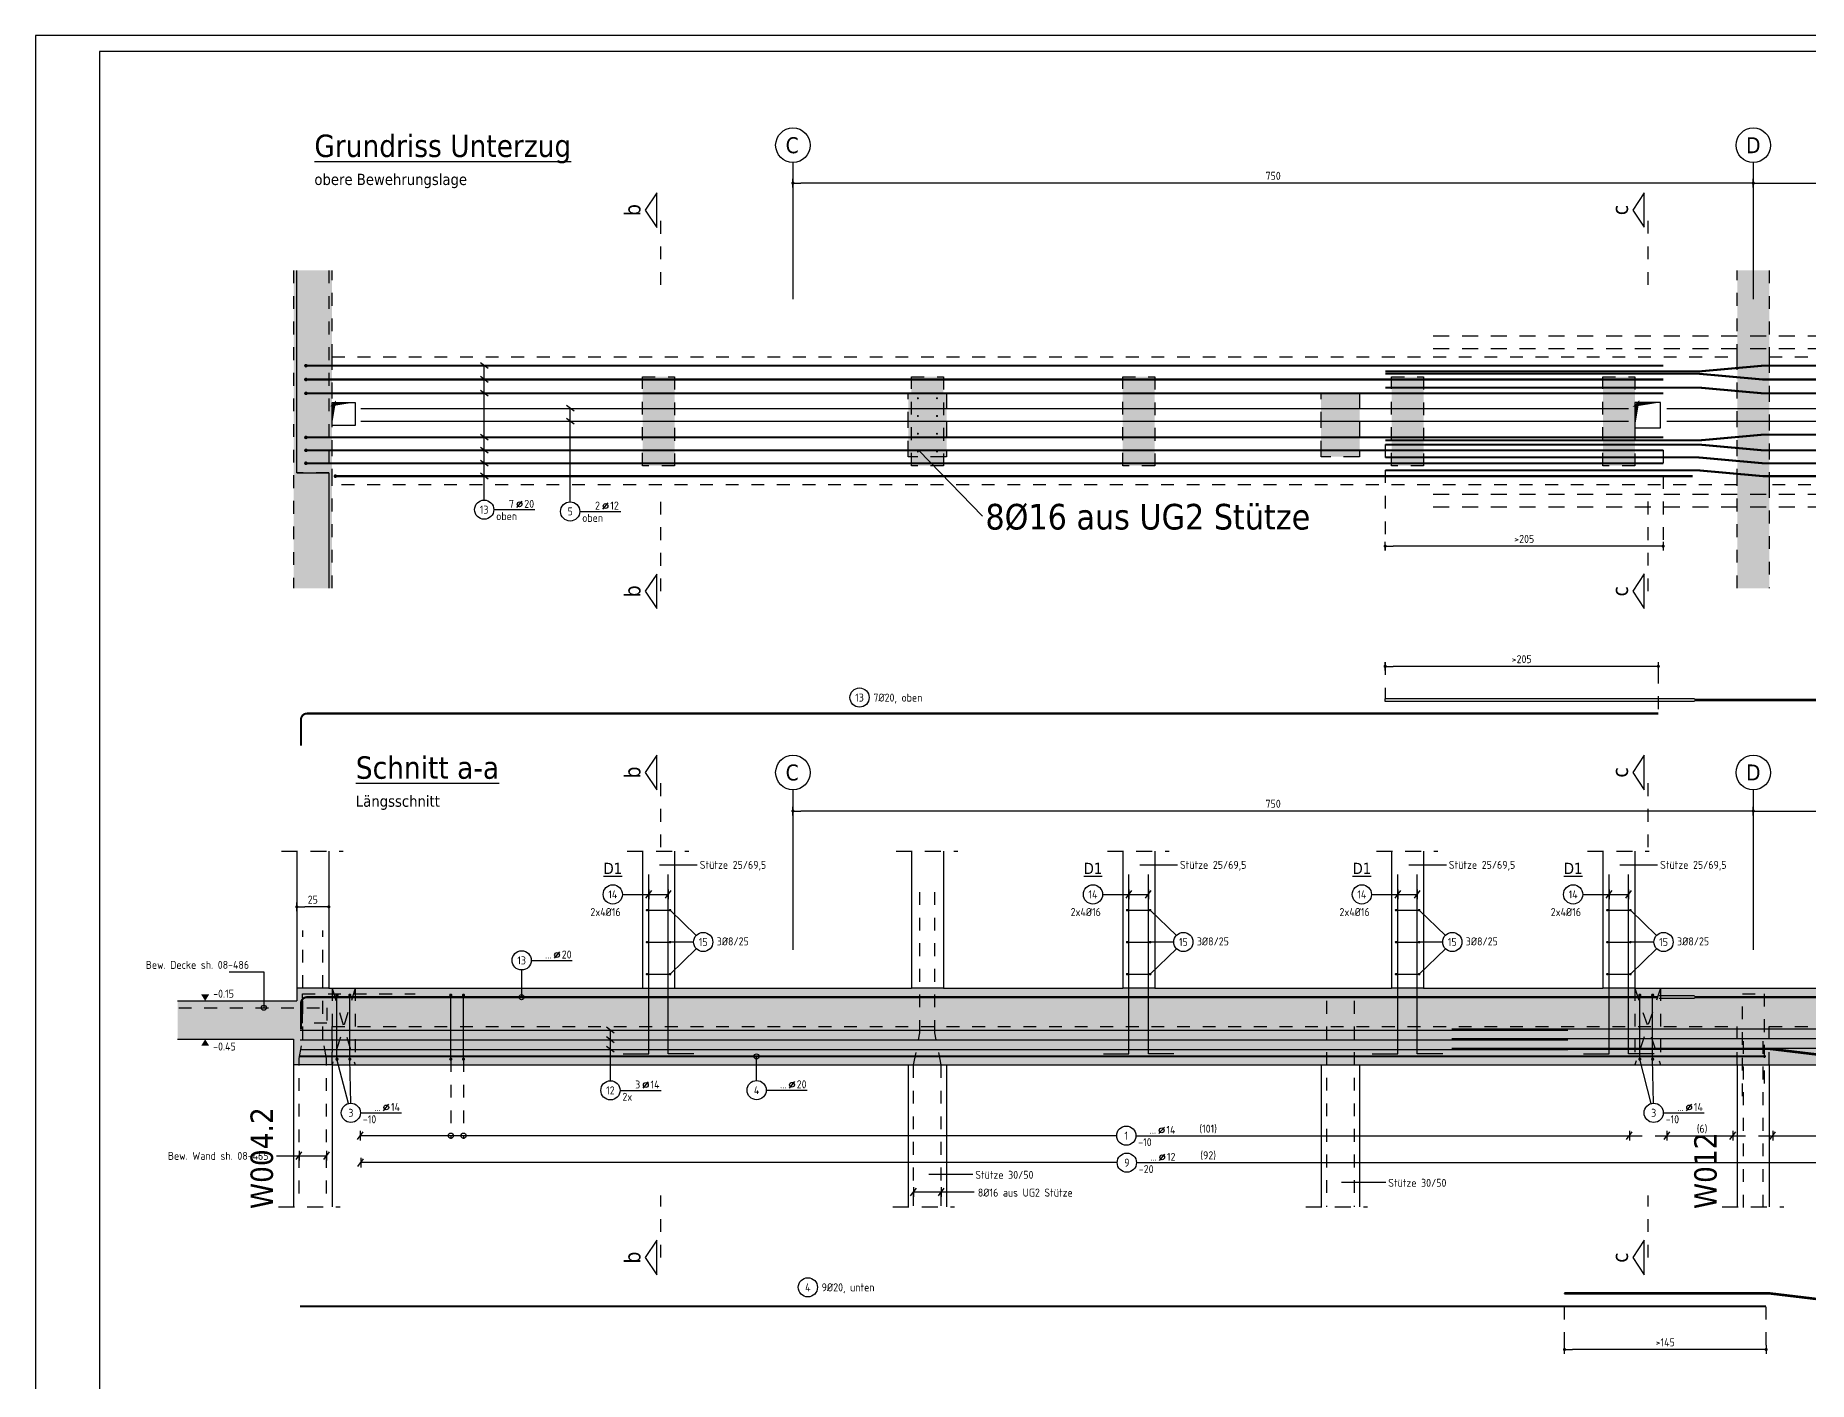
# Model space of a CAD drawing. Extents: x -8.7 to 34.4, y 0 to 21.
# Drawn here: x -8.7 to 5.15, y 10.51 to 21.02 of the extents above; entities that cross this region are included whole.
import ezdxf
from ezdxf.enums import TextEntityAlignment as Align

# ---------------------------------------------------------------- set-up
doc = ezdxf.new("R2010")
doc.units = 0
doc.header["$LTSCALE"] = 0.25
for name, pattern in [('AUSGEZOGEN', [1000.01, 1000, 0.01]), ('DASHED', [0.75, 0.5, -0.25]), ('DOT', [0.175, 0.05, -0.125]), ('HIDDEN', [0.375, 0.25, -0.125]), ('HIDDEN2', [0.187, 0.125, -0.062]), ('HIDDEN4', [0.12, 0.02, -0.1]), ('PUNKT', [0.175, 0.05, -0.125]), ('STRICHLINIE', [0.75, 0.5, -0.25]), ('STRICHPUNKT2', [0.55, 0.25, -0.125, 0.05, -0.125]), ('VERDECKT', [0.375, 0.25, -0.125])]:
    doc.linetypes.add(name, pattern=pattern)
for name, color, linetype in [('ACHSEN', 7, 'Continuous'), ('AFU', 7, 'Continuous'), ('BETON', 7, 'Continuous'), ('DRUEBER', 7, 'Continuous'), ('grau_hell', 7, 'Continuous'), ('grau_mittel', 7, 'Continuous'), ('HILFE', 7, 'Continuous'), ('koten', 7, 'Continuous'), ('MASSE', 7, 'Continuous'), ('RAHMEN', 7, 'Continuous'), ('RND', 7, 'Continuous'), ('RND_BILD', 7, 'Continuous'), ('SCHATTEN', 7, 'Continuous'), ('SCHNITTE', 7, 'Continuous'), ('SFP_Achsen', 7, 'Continuous'), ('TEXT', 7, 'Continuous'), ('VERDECKT', 7, 'Continuous')]:
    doc.layers.add(name, color=color, linetype=linetype)
doc.layers.add('NOPLOT', color=7, linetype='Continuous', plot=False)
doc.styles.add('helv', font='tahoma.ttf')
doc.styles.add('txt', font='isocp.shx')
doc.linetypes.add('AFU_50K', pattern='A,0.15,["/",Standard,S=0.2,R=0,X=-0.01,Y=-0.1],0.07,["/",Standard,S=0.2,R=0,X=-0.01,Y=-0.1],0.15', length=0.37)
doc.dimstyles.new('DOT_I', dxfattribs={"dimscale": 0.25, "dimtxt": 0.25, "dimasz": 0.25, "dimexe": 0.1, "dimexo": 0.3, "dimgap": 0.1, "dimtad": 1, "dimdec": 3, "dimzin": 3, "dimtxsty": 'txt', "dimblk": 'DOT', "dimblk1": 'DOT', "dimblk2": 'DOT', "dimsah": 1, "dimcen": 0.1, "dimse1": 1, "dimse2": 1, "dimazin": 0, "dimtfac": 1, "dimtdec": 4, "dimtix": 1, "dimtmove": 2, "dimatfit": 3, "dimfxl": 0, "dimtvp": 1, "dimtolj": 1, "dimtzin": 0, "dimarcsym": 0})

# ---------------------------------------------------------------- blocks, each defined once
blk = doc.blocks.new('okrd_o')
at = {"layer": 'koten', "color": 7, "linetype": 'Continuous'}
blk.add_solid([(-0.125, 0.202), (0.125, 0.202), (0, 0)], dxfattribs=at)
at = {"layer": 'koten', "style": 'txt'}
blk.add_attdef('OKRD', (0.25, 0.1), '', height=0.25, dxfattribs=at)
blk = doc.blocks.new('okrd_u')
at = {"layer": 'koten', "color": 7, "linetype": 'Continuous'}
blk.add_solid([(-0.125, -0.202), (0.125, -0.202), (0, 0)], dxfattribs=at)
at = {"layer": 'koten', "style": 'txt'}
blk.add_attdef('OKRD', (0.25, -0.35), '', height=0.25, dxfattribs=at)
blk = doc.blocks.new('DOT')
at = {"layer": 'MASSE', "color": 7, "linetype": 'Continuous'}
for p, q in [((0, 0), (-1, 0)), ((0, 0.54), (0, -0.54))]:
    blk.add_line(p, q, dxfattribs=at)
at = {"layer": 'MASSE', "color": 7, "linetype": 'Continuous', "const_width": 0.2}
blk.add_lwpolyline([(-0.1, 0, 1), (0.1, 0, 1)], format="xyb", close=True, dxfattribs=at)
blk = doc.blocks.new('*D17')
at = {"layer": 'Defpoints', "color": 0, "linetype": 'AUSGEZOGEN', "transparency": 16777216}
for p in [(-6.659, 14.22), (-6.659, 14.22), (-6.409, 14.22)]:
    blk.add_point(p, dxfattribs=at)
at = {"layer": 'MASSE', "color": 0, "linetype": 'AUSGEZOGEN', "lineweight": -2, "transparency": 16777216}
blk.add_line((-6.472, 14.22), (-6.597, 14.22), dxfattribs=at)
at = {"layer": 'MASSE', "color": 0, "linetype": 'AUSGEZOGEN', "lineweight": -2, "transparency": 16777216, "xscale": 0.0625, "yscale": 0.0625, "zscale": 0.0625, "rotation": 180}
blk.add_blockref('DOT', (-6.659, 14.22), dxfattribs=at)
at = {"layer": 'MASSE', "color": 0, "linetype": 'AUSGEZOGEN', "lineweight": -2, "transparency": 16777216, "xscale": 0.0625, "yscale": 0.0625, "zscale": 0.0625}
blk.add_blockref('DOT', (-6.409, 14.22), dxfattribs=at)
at = {"layer": 'MASSE', "color": 0, "linetype": 'AUSGEZOGEN', "transparency": 16777216, "insert": (-6.534, 14.276), "char_height": 0.0625, "attachment_point": 5, "style": 'txt'}
blk.add_mtext('\\A1;25', dxfattribs=at)
blk = doc.blocks.new('lei_gre')
at = {"layer": 'RND', "color": 7, "linetype": 'Continuous'}
for p, q in [((-0.09, -0.12), (0.09, 0.12)), ((0, 0.149), (0, -0.151))]:
    blk.add_line(p, q, dxfattribs=at)
blk = doc.blocks.new('RND_LEI')
at = {"layer": 'RND', "color": 7, "linetype": 'Continuous'}
blk.add_line((1.022, 0.066), (1.19, 0.27), dxfattribs=at)
for centre, radius in [((0, 0), 0.3), ((1.106, 0.168), 0.075)]:
    blk.add_circle(centre, radius, dxfattribs=at)
at = {"layer": 'RND', "color": 7, "linetype": 'Continuous', "style": 'txt'}
blk.add_attdef('POSL', text='', height=0.25, dxfattribs=at).set_placement((0, 0), align=Align.MIDDLE)
blk.add_attdef('ANZ', text='', height=0.25, dxfattribs=at).set_placement((0.931, 0.057), align=Align.RIGHT)
for tag, p in [('DUM', (1.253, 0.057)), ('ABSTD', (1.674, 0.057)), ('POSTXT', (0.374, -0.327))]:
    blk.add_attdef(tag, p, '', height=0.25, dxfattribs=at)
blk = doc.blocks.new('*D26')
at = {"layer": 'Defpoints', "color": 0, "linetype": 'AUSGEZOGEN', "transparency": 16777216}
for p in [(-2.784, 14.968), (-2.784, 14.968), (4.716, 14.968)]:
    blk.add_point(p, dxfattribs=at)
at = {"layer": 'MASSE', "color": 0, "linetype": 'AUSGEZOGEN', "lineweight": -2, "transparency": 16777216}
blk.add_line((4.653, 14.968), (-2.722, 14.968), dxfattribs=at)
at = {"layer": 'MASSE', "color": 0, "linetype": 'AUSGEZOGEN', "lineweight": -2, "transparency": 16777216, "xscale": 0.0625, "yscale": 0.0625, "zscale": 0.0625, "rotation": 180}
blk.add_blockref('DOT', (-2.784, 14.968), dxfattribs=at)
at = {"layer": 'MASSE', "color": 0, "linetype": 'AUSGEZOGEN', "lineweight": -2, "transparency": 16777216, "xscale": 0.0625, "yscale": 0.0625, "zscale": 0.0625}
blk.add_blockref('DOT', (4.716, 14.968), dxfattribs=at)
at = {"layer": 'MASSE', "color": 0, "linetype": 'AUSGEZOGEN', "transparency": 16777216, "insert": (0.966, 15.025), "char_height": 0.0625, "attachment_point": 5, "style": 'txt'}
blk.add_mtext('\\A1;750', dxfattribs=at)
blk = doc.blocks.new('*D27')
at = {"layer": 'Defpoints', "color": 0, "linetype": 'AUSGEZOGEN', "transparency": 16777216}
for p in [(4.716, 14.968), (12.216, 14.968), (12.216, 14.968)]:
    blk.add_point(p, dxfattribs=at)
at = {"layer": 'MASSE', "color": 0, "linetype": 'AUSGEZOGEN', "lineweight": -2, "transparency": 16777216}
blk.add_line((4.778, 14.968), (12.153, 14.968), dxfattribs=at)
at = {"layer": 'MASSE', "color": 0, "linetype": 'AUSGEZOGEN', "lineweight": -2, "transparency": 16777216, "xscale": 0.0625, "yscale": 0.0625, "zscale": 0.0625, "rotation": 180}
blk.add_blockref('DOT', (4.716, 14.968), dxfattribs=at)
at = {"layer": 'MASSE', "color": 0, "linetype": 'AUSGEZOGEN', "lineweight": -2, "transparency": 16777216, "xscale": 0.0625, "yscale": 0.0625, "zscale": 0.0625}
blk.add_blockref('DOT', (12.216, 14.968), dxfattribs=at)
at = {"layer": 'MASSE', "color": 0, "linetype": 'AUSGEZOGEN', "transparency": 16777216, "insert": (8.466, 15.025), "char_height": 0.0625, "attachment_point": 5, "style": 'txt'}
blk.add_mtext('\\A1;750', dxfattribs=at)
blk = doc.blocks.new('SCHN-1')
at = {"layer": 'SCHNITTE', "color": 5, "linetype": 'Continuous'}
blk.add_lwpolyline([(0.54, 0.125), (0, 0.485), (-0.54, 0.125)], close=True, dxfattribs=at)
at = {"layer": 'SCHNITTE', "color": 6, "linetype": 'Continuous', "style": 'helv'}
blk.add_attdef('SCHN-1', text='', height=0.5, dxfattribs=at).set_placement((0, 0.635), align=Align.CENTER)
blk = doc.blocks.new('DINA0')
at = {"layer": 'RAHMEN'}
for p, q in [((0, 84.1), (0, 0)), ((118.9, 84.1), (0, 84.1))]:
    blk.add_line(p, q, dxfattribs=at)
at = {"layer": 'RAHMEN', "color": 5}
for p, q in [((118.4, 83.6), (2, 83.6)), ((2, 83.6), (2, 0.5))]:
    blk.add_line(p, q, dxfattribs=at)
blk = doc.blocks.new('*D42')
at = {"layer": 'Defpoints', "color": 0, "linetype": 'AUSGEZOGEN', "transparency": 16777216}
for p in [(-2.784, 19.872), (-2.784, 19.872), (4.716, 19.872)]:
    blk.add_point(p, dxfattribs=at)
at = {"layer": 'MASSE', "color": 0, "linetype": 'AUSGEZOGEN', "lineweight": -2, "transparency": 16777216}
blk.add_line((4.653, 19.872), (-2.722, 19.872), dxfattribs=at)
at = {"layer": 'MASSE', "color": 0, "linetype": 'AUSGEZOGEN', "lineweight": -2, "transparency": 16777216, "xscale": 0.0625, "yscale": 0.0625, "zscale": 0.0625, "rotation": 180}
blk.add_blockref('DOT', (-2.784, 19.872), dxfattribs=at)
at = {"layer": 'MASSE', "color": 0, "linetype": 'AUSGEZOGEN', "lineweight": -2, "transparency": 16777216, "xscale": 0.0625, "yscale": 0.0625, "zscale": 0.0625}
blk.add_blockref('DOT', (4.716, 19.872), dxfattribs=at)
at = {"layer": 'MASSE', "color": 0, "linetype": 'AUSGEZOGEN', "transparency": 16777216, "insert": (0.966, 19.929), "char_height": 0.0625, "attachment_point": 5, "style": 'txt'}
blk.add_mtext('\\A1;750', dxfattribs=at)
blk = doc.blocks.new('*D43')
at = {"layer": 'Defpoints', "color": 0, "linetype": 'AUSGEZOGEN', "transparency": 16777216}
for p in [(4.716, 19.872), (12.216, 19.872), (12.216, 19.872)]:
    blk.add_point(p, dxfattribs=at)
at = {"layer": 'MASSE', "color": 0, "linetype": 'AUSGEZOGEN', "lineweight": -2, "transparency": 16777216}
blk.add_line((4.778, 19.872), (12.153, 19.872), dxfattribs=at)
at = {"layer": 'MASSE', "color": 0, "linetype": 'AUSGEZOGEN', "lineweight": -2, "transparency": 16777216, "xscale": 0.0625, "yscale": 0.0625, "zscale": 0.0625, "rotation": 180}
blk.add_blockref('DOT', (4.716, 19.872), dxfattribs=at)
at = {"layer": 'MASSE', "color": 0, "linetype": 'AUSGEZOGEN', "lineweight": -2, "transparency": 16777216, "xscale": 0.0625, "yscale": 0.0625, "zscale": 0.0625}
blk.add_blockref('DOT', (12.216, 19.872), dxfattribs=at)
at = {"layer": 'MASSE', "color": 0, "linetype": 'AUSGEZOGEN', "transparency": 16777216, "insert": (8.466, 19.929), "char_height": 0.0625, "attachment_point": 5, "style": 'txt'}
blk.add_mtext('\\A1;750', dxfattribs=at)
blk = doc.blocks.new('RND_HIN')
at = {"layer": 'RND', "color": 7, "linetype": 'Continuous'}
blk.add_circle((0, 0), 0.3, dxfattribs=at)
at = {"layer": 'RND', "color": 7, "linetype": 'Continuous', "style": 'txt'}
blk.add_attdef('POSI', text='', height=0.25, dxfattribs=at).set_placement((0, 0), align=Align.MIDDLE)
blk = doc.blocks.new('*D56')
at = {"layer": 'Defpoints', "color": 0, "linetype": 'AUSGEZOGEN', "transparency": 16777216}
for p in [(1.841, 17.037), (1.841, 17.037), (4.012, 17.037)]:
    blk.add_point(p, dxfattribs=at)
at = {"layer": 'MASSE', "color": 0, "linetype": 'AUSGEZOGEN', "lineweight": -2, "transparency": 16777216}
blk.add_line((3.95, 17.037), (1.903, 17.037), dxfattribs=at)
at = {"layer": 'MASSE', "color": 0, "linetype": 'AUSGEZOGEN', "lineweight": -2, "transparency": 16777216, "xscale": 0.0625, "yscale": 0.0625, "zscale": 0.0625, "rotation": 180}
blk.add_blockref('DOT', (1.841, 17.037), dxfattribs=at)
at = {"layer": 'MASSE', "color": 0, "linetype": 'AUSGEZOGEN', "lineweight": -2, "transparency": 16777216, "xscale": 0.0625, "yscale": 0.0625, "zscale": 0.0625}
blk.add_blockref('DOT', (4.012, 17.037), dxfattribs=at)
at = {"layer": 'MASSE', "color": 0, "linetype": 'AUSGEZOGEN', "transparency": 16777216, "insert": (2.927, 17.093), "char_height": 0.0625, "attachment_point": 5, "style": 'txt'}
blk.add_mtext('\\A1;>205', dxfattribs=at)
blk = doc.blocks.new('*D57')
at = {"layer": 'Defpoints', "color": 0, "linetype": 'AUSGEZOGEN', "transparency": 16777216}
for p in [(3.241, 10.763), (3.241, 10.763), (4.816, 10.763)]:
    blk.add_point(p, dxfattribs=at)
at = {"layer": 'MASSE', "color": 0, "linetype": 'AUSGEZOGEN', "lineweight": -2, "transparency": 16777216}
blk.add_line((4.753, 10.763), (3.303, 10.763), dxfattribs=at)
at = {"layer": 'MASSE', "color": 0, "linetype": 'AUSGEZOGEN', "lineweight": -2, "transparency": 16777216, "xscale": 0.0625, "yscale": 0.0625, "zscale": 0.0625, "rotation": 180}
blk.add_blockref('DOT', (3.241, 10.763), dxfattribs=at)
at = {"layer": 'MASSE', "color": 0, "linetype": 'AUSGEZOGEN', "lineweight": -2, "transparency": 16777216, "xscale": 0.0625, "yscale": 0.0625, "zscale": 0.0625}
blk.add_blockref('DOT', (4.816, 10.763), dxfattribs=at)
at = {"layer": 'MASSE', "color": 0, "linetype": 'AUSGEZOGEN', "transparency": 16777216, "insert": (4.028, 10.819), "char_height": 0.0625, "attachment_point": 5, "style": 'txt'}
blk.add_mtext('\\A1;>145', dxfattribs=at)
blk = doc.blocks.new('*D58')
at = {"layer": 'Defpoints', "color": 0, "linetype": 'AUSGEZOGEN', "transparency": 16777216}
for p in [(1.841, 16.098), (1.841, 16.098), (3.974, 16.098)]:
    blk.add_point(p, dxfattribs=at)
at = {"layer": 'MASSE', "color": 0, "linetype": 'AUSGEZOGEN', "lineweight": -2, "transparency": 16777216}
blk.add_line((3.911, 16.098), (1.903, 16.098), dxfattribs=at)
at = {"layer": 'MASSE', "color": 0, "linetype": 'AUSGEZOGEN', "lineweight": -2, "transparency": 16777216, "xscale": 0.0625, "yscale": 0.0625, "zscale": 0.0625, "rotation": 180}
blk.add_blockref('DOT', (1.841, 16.098), dxfattribs=at)
at = {"layer": 'MASSE', "color": 0, "linetype": 'AUSGEZOGEN', "lineweight": -2, "transparency": 16777216, "xscale": 0.0625, "yscale": 0.0625, "zscale": 0.0625}
blk.add_blockref('DOT', (3.974, 16.098), dxfattribs=at)
at = {"layer": 'MASSE', "color": 0, "linetype": 'AUSGEZOGEN', "transparency": 16777216, "insert": (2.907, 16.154), "char_height": 0.0625, "attachment_point": 5, "style": 'txt'}
blk.add_mtext('\\A1;>205', dxfattribs=at)

msp = doc.modelspace()

# ---------------------------------------------------------------- hatches: boundary and pattern name
at = {"layer": 'grau_hell'}
for points in [[(-3.709, 18.3596), (-3.959, 18.3596), (-3.959, 17.6646), (-3.709, 17.6646)], [(-0.209, 17.6646), (0.041, 17.6646), (0.041, 18.3596), (-0.209, 18.3596)], [(2.141, 18.3596), (1.891, 18.3596), (1.891, 17.6646), (2.141, 17.6646)], [(3.541, 17.6646), (3.791, 17.6646), (3.791, 18.3596), (3.541, 18.3596)]]:
    msp.add_hatch(color=9, dxfattribs=at).paths.add_polyline_path(points)
h = msp.add_hatch(color=9, dxfattribs=at)
h.paths.add_polyline_path([(-1.859, 18.3596), (-1.859, 18.2346), (-1.609, 18.2346), (-1.609, 18.3596)])
h.paths.add_polyline_path([(-1.859, 17.7346), (-1.859, 17.6646), (-1.609, 17.6646), (-1.609, 17.7346)])
h = msp.add_hatch(color=9, dxfattribs=at)
h.paths.add_polyline_path([(-6.384, 13.2852), (-6.384, 12.9852), (-1.884, 12.9852), (-1.584, 12.9852), (1.341, 12.9852), (1.641, 12.9852), (4.591, 12.9852), (4.591, 13.2852)])
h.paths.add_polyline_path([(9.566, 12.9852), (9.566, 13.2852), (4.841, 13.2852), (4.841, 12.9852)])
h.paths.add_polyline_path([(12.091, 12.9852), (12.091, 13.2852), (9.866, 13.2852), (9.866, 12.9852)])

# ---------------------------------------------------------------- linework, layer by layer
at = {"layer": 'ACHSEN', "color": 140, "linetype": 'AUSGEZOGEN'}
for p, q in [((-2.784, 20.0323), (-2.784, 18.9661)), ((4.716, 20.0323), (4.716, 18.9661)), ((-2.784, 15.1336), (-2.784, 13.8846)), ((4.716, 15.1336), (4.716, 13.8846))]:
    msp.add_line(p, q, dxfattribs=at)
at = {"layer": 'AFU', "color": 8, "linetype": 'AFU_50K'}
for p, q in [((-6.409, 13.5852), (-6.659, 13.5852)), ((-3.959, 13.5852), (-3.709, 13.5852)), ((-1.609, 13.5852), (-1.859, 13.5852)), ((0.041, 13.5852), (-0.209, 13.5852)), ((2.141, 13.5852), (1.891, 13.5852)), ((3.791, 13.5852), (3.541, 13.5852)), ((-6.384, 12.9852), (-6.684, 12.9852)), ((-1.884, 12.9852), (-1.584, 12.9852)), ((1.341, 12.9852), (1.641, 12.9852)), ((4.591, 12.9852), (4.841, 12.9852))]:
    msp.add_line(p, q, dxfattribs=at)
at = {"layer": 'BETON', "color": 6, "linetype": 'AUSGEZOGEN'}
for p, q in [((-6.659, 17.6096), (-6.659, 19.1899)), ((-6.659, 17.6096), (-6.409, 17.6096)), ((-6.409, 17.6096), (-6.409, 16.7079)), ((-6.659, 14.6554), (-6.659, 13.4852)), ((-6.409, 14.6554), (-6.409, 13.5852)), ((-3.959, 14.6554), (-3.959, 13.5852)), ((-3.709, 14.6554), (-3.709, 13.5852)), ((-1.859, 14.6554), (-1.859, 13.5852)), ((-1.609, 14.6554), (-1.609, 13.5852)), ((-0.209, 14.6554), (-0.209, 13.5852)), ((0.041, 14.6554), (0.041, 13.5852)), ((1.891, 14.6554), (1.891, 13.5852)), ((2.141, 14.6554), (2.141, 13.5852)), ((3.541, 14.6554), (3.541, 13.5852)), ((3.791, 14.6554), (3.791, 13.5852)), ((-6.409, 13.5852), (-3.959, 13.5852)), ((-3.709, 13.5852), (-1.859, 13.5852)), ((-1.609, 13.5852), (-0.209, 13.5852)), ((0.041, 13.5852), (1.891, 13.5852)), ((2.141, 13.5852), (3.541, 13.5852)), ((3.791, 13.5852), (5.641, 13.5852)), ((-7.5896, 13.4852), (-6.659, 13.4852)), ((-7.5896, 13.1852), (-6.684, 13.1852)), ((-6.684, 13.1852), (-6.684, 11.8764)), ((-6.384, 12.9852), (-6.384, 11.8764)), ((-6.384, 12.9852), (-1.884, 12.9852)), ((-1.884, 12.9852), (-1.884, 11.8764)), ((-1.584, 12.9852), (-1.584, 11.8764)), ((-1.584, 12.9852), (1.341, 12.9852)), ((1.341, 12.9852), (1.341, 11.8764)), ((1.641, 12.9852), (1.641, 11.8764)), ((1.641, 12.9852), (4.591, 12.9852)), ((4.591, 12.9852), (4.591, 11.8764)), ((4.841, 12.9852), (4.841, 11.8764)), ((4.841, 12.9852), (9.566, 12.9852))]:
    msp.add_line(p, q, dxfattribs=at)
for points in [[(-6.384, 18.1596), (-6.204, 18.1596), (-6.204, 17.9796), (-6.384, 17.9796)], [(3.991, 18.1596), (3.791, 18.1596), (3.791, 17.9596), (3.991, 17.9596)]]:
    msp.add_lwpolyline(points, close=True, dxfattribs=at)
at = {"layer": 'DRUEBER', "color": 7, "linetype": 'DOT'}
for p, q in [((-6.384, 13.5852), (-6.384, 12.9852)), ((-6.204, 13.5852), (-6.384, 12.9852)), ((-6.384, 13.5852), (-6.204, 12.9852)), ((-6.204, 13.5852), (-6.204, 12.9852)), ((3.791, 13.5852), (3.791, 12.9852)), ((3.791, 13.5852), (3.991, 12.9852)), ((3.991, 13.5852), (3.791, 12.9852)), ((3.991, 13.5852), (3.991, 12.9852))]:
    msp.add_line(p, q, dxfattribs=at)
at = {"layer": 'DRUEBER', "color": 7, "linetype": 'PUNKT', "lineweight": -2}
msp.add_lwpolyline([(-6.409, 19.1899), (-6.409, 17.6096), (-6.659, 17.6096), (-6.659, 19.1899)], dxfattribs=at)
for points in [[(-3.959, 18.3596), (-3.709, 18.3596), (-3.709, 17.6646), (-3.959, 17.6646)], [(-1.859, 18.3596), (-1.609, 18.3596), (-1.609, 17.6646), (-1.859, 17.6646)], [(-0.209, 18.3596), (0.041, 18.3596), (0.041, 17.6646), (-0.209, 17.6646)], [(1.891, 18.3596), (2.141, 18.3596), (2.141, 17.6646), (1.891, 17.6646)], [(3.541, 18.3596), (3.791, 18.3596), (3.791, 17.6646), (3.541, 17.6646)]]:
    msp.add_lwpolyline(points, close=True, dxfattribs=at)
at = {"layer": 'grau_mittel', "color": 61}
for points in [[(-6.684, 19.1899), (-6.384, 19.1899), (-6.684, 16.7079), (-6.384, 16.7079)], [(4.591, 19.1899), (4.841, 19.1899), (4.591, 16.7079), (4.841, 16.7079)], [(-1.884, 18.2346), (-1.584, 18.2346), (-1.884, 17.7346), (-1.584, 17.7346)], [(1.341, 18.2346), (1.641, 18.2346), (1.341, 17.7346), (1.641, 17.7346)], [(-6.659, 13.5852), (-6.384, 13.5852), (-6.659, 13.1852), (-6.384, 13.1852)], [(-6.384, 13.5852), (-6.384, 13.2852), (13.9731, 13.5852), (13.9731, 13.2852)], [(-7.5896, 13.4852), (-7.5896, 13.1852), (-6.659, 13.4852), (-6.659, 13.1852)], [(-6.684, 13.1852), (-6.384, 13.1852), (-6.684, 12.9852), (-6.384, 12.9852)], [(4.591, 13.2852), (4.841, 13.2852), (4.591, 12.9852), (4.841, 12.9852)]]:
    msp.add_solid(points, dxfattribs=at)
at = {"layer": 'HILFE', "color": 171, "linetype": 'AUSGEZOGEN'}
for p, q in [((4.2563, 15.8445), (1.841, 15.8445)), ((1.841, 15.8245), (1.841, 15.8445)), ((4.2563, 15.8245), (1.841, 15.8245)), ((4.2563, 13.5244), (3.9809, 13.5244)), ((4.2563, 13.5044), (3.9809, 13.5044))]:
    msp.add_line(p, q, dxfattribs=at)
at = {"layer": 'HILFE', "color": 102, "linetype": 'DASHED'}
for p, q in [((-6.7781, 14.6554), (-6.2966, 14.6554)), ((-4.0781, 14.6554), (-3.5966, 14.6554)), ((-1.9781, 14.6554), (-1.4966, 14.6554)), ((-0.3281, 14.6554), (0.1534, 14.6554)), ((-0.3281, 14.6554), (0.1534, 14.6554)), ((1.7719, 14.6554), (2.2534, 14.6554)), ((3.4219, 14.6554), (3.9034, 14.6554)), ((-6.8031, 11.8764), (-6.3216, 11.8764)), ((-2.0031, 11.8764), (-1.5216, 11.8764)), ((1.2219, 11.8764), (1.7034, 11.8764)), ((4.4719, 11.8764), (4.9534, 11.8764))]:
    msp.add_line(p, q, dxfattribs=at)
at = {"layer": 'HILFE', "color": 102, "linetype": 'AUSGEZOGEN'}
for p, q in [((-3.5312, 14.5462), (-3.8254, 14.5462)), ((0.2188, 14.5462), (-0.0754, 14.5462)), ((2.3188, 14.5462), (2.0246, 14.5462)), ((3.9688, 14.5462), (3.6746, 14.5462)), ((-7.1862, 13.7109), (-6.917, 13.7109)), ((-6.917, 13.7109), (-6.917, 13.432)), ((-6.8166, 12.2757), (-6.4264, 12.2757)), ((-1.3787, 12.1282), (-1.7239, 12.1282)), ((1.8463, 12.0658), (1.5011, 12.0658)), ((-1.3681, 11.9924), (-1.8427, 11.9924))]:
    msp.add_line(p, q, dxfattribs=at)
at = {"layer": 'NOPLOT', "color": 191, "linetype": 'AUSGEZOGEN'}
msp.add_line((-1.3036, 17.2696), (-1.8017, 17.7838), dxfattribs=at)
at = {"layer": 'RND', "color": 1, "linetype": 'DASHED'}
for p, q in [((2.216, 18.6803), (13.216, 18.6803)), ((2.216, 18.5803), (13.216, 18.5803)), ((2.216, 17.4438), (13.216, 17.4438)), ((2.216, 17.3438), (13.216, 17.3438))]:
    msp.add_line(p, q, dxfattribs=at)
at = {"layer": 'RND', "color": 102, "linetype": 'AUSGEZOGEN'}
for p, q in [((-5.1956, 17.3966), (-5.1956, 18.4458)), ((-4.524, 17.3828), (-4.524, 18.1123)), ((-4.1162, 14.3169), (-3.7583, 14.3169)), ((-0.3662, 14.3169), (-0.0083, 14.3169)), ((1.7338, 14.3169), (2.0917, 14.3169)), ((3.3838, 14.3169), (3.7417, 14.3169)), ((-3.5391, 13.997), (-3.744, 14.194)), ((0.2109, 13.997), (0.006, 14.194)), ((2.3109, 13.997), (2.106, 14.194)), ((3.9609, 13.997), (3.756, 14.194)), ((-3.56, 13.9448), (-3.744, 13.944)), ((-3.5388, 13.8929), (-3.744, 13.694)), ((0.19, 13.9448), (0.006, 13.944)), ((0.2112, 13.8929), (0.006, 13.694)), ((2.29, 13.9448), (2.106, 13.944)), ((2.3112, 13.8929), (2.106, 13.694)), ((3.94, 13.9448), (3.756, 13.944)), ((3.9612, 13.8929), (3.756, 13.694)), ((-4.9031, 13.7266), (-4.9031, 13.5144)), ((-4.2095, 12.8616), (-4.2095, 13.2564)), ((-6.2556, 12.6837), (-6.3452, 13.0302)), ((-6.2383, 12.6861), (-6.2452, 13.0302)), ((-3.0679, 12.8632), (-3.0679, 13.0512)), ((3.9194, 12.6837), (3.8298, 13.0302)), ((3.9367, 12.6861), (3.9298, 13.0302)), ((-0.256, 12.4325), (-6.1636, 12.4325)), ((-0.106, 12.4325), (3.7483, 12.4325)), ((4.041, 12.4323), (4.5559, 12.4323)), ((4.8676, 12.432), (7.4951, 12.432)), ((-0.2516, 12.2219), (-6.1593, 12.2219)), ((-0.1016, 12.2219), (12.0353, 12.2219))]:
    msp.add_line(p, q, dxfattribs=at)
at = {"layer": 'RND', "color": 7, "linetype": 'AUSGEZOGEN'}
for p, q in [((-5.1206, 17.3216), (-4.8006, 17.3216)), ((-4.449, 17.3078), (-4.129, 17.3078)), ((-4.8281, 13.8016), (-4.5081, 13.8016)), ((-4.1345, 12.7866), (-3.8145, 12.7866)), ((-2.9929, 12.7882), (-2.6729, 12.7882)), ((-6.1618, 12.6111), (-5.8418, 12.6111)), ((4.0132, 12.6111), (4.3332, 12.6111)), ((-0.106, 12.4325), (0.214, 12.4325)), ((-0.1016, 12.2219), (0.2184, 12.2219))]:
    msp.add_line(p, q, dxfattribs=at)
at = {"layer": 'RND', "color": 1, "linetype": 'HIDDEN'}
for p, q in [((-7.5813, 13.432), (-6.4239, 13.432)), ((-6.6146, 13.3103), (-6.6146, 13.5414)), ((-6.6146, 13.5414), (-5.7347, 13.5414)), ((-6.4239, 13.432), (-6.4239, 13.3103)), ((-6.4239, 13.3103), (-6.6146, 13.3103))]:
    msp.add_line(p, q, dxfattribs=at)
at = {"layer": 'RND', "color": 102, "linetype": 'VERDECKT'}
for p, q in [((-5.4566, 13.0302), (-5.4566, 12.4075)), ((-5.3566, 13.0302), (-5.3566, 12.4075))]:
    msp.add_line(p, q, dxfattribs=at)
at = {"layer": 'RND', "color": 102, "linetype": 'HIDDEN'}
for p, q in [((3.7483, 12.4323), (4.041, 12.4323)), ((4.5559, 12.432), (4.8676, 12.432))]:
    msp.add_line(p, q, dxfattribs=at)
at = {"layer": 'RND', "color": 7, "linetype": 'AUSGEZOGEN'}
for points, const_width in [([(-6.5948, 18.4458, 1), (-6.5808, 18.4458, 1)], 0.014), ([(-6.5948, 18.338, 1), (-6.5808, 18.338, 1)], 0.014), ([(-6.5948, 18.2302, 1), (-6.5808, 18.2302, 1)], 0.014), ([(-1.8127, 18.1918, 1), (-1.8047, 18.1918, 1)], 0.008), ([(-1.6634, 18.1918, 1), (-1.6554, 18.1918, 1)], 0.008), ([(-1.8127, 18.0531, 1), (-1.8047, 18.0531, 1)], 0.008), ([(-1.6634, 18.0531, 1), (-1.6554, 18.0531, 1)], 0.008), ([(-6.5948, 17.8858, 1), (-6.5808, 17.8858, 1)], 0.014), ([(-1.8127, 17.9144, 1), (-1.8047, 17.9144, 1)], 0.008), ([(-1.6634, 17.9144, 1), (-1.6554, 17.9144, 1)], 0.008), ([(-6.5948, 17.785, 1), (-6.5808, 17.785, 1)], 0.014), ([(-1.8127, 17.7758, 1), (-1.8047, 17.7758, 1)], 0.008), ([(-1.6634, 17.7758, 1), (-1.6554, 17.7758, 1)], 0.008), ([(-6.5948, 17.6842, 1), (-6.5808, 17.6842, 1)], 0.014), ([(-6.365, 17.5833, 1), (-6.351, 17.5833, 1)], 0.014), ([(-3.929, 14.194, 1), (-3.919, 14.194, 1)], 0.01), ([(-3.749, 14.194, 1), (-3.739, 14.194, 1)], 0.01), ([(-0.179, 14.194, 1), (-0.169, 14.194, 1)], 0.01), ([(0.001, 14.194, 1), (0.011, 14.194, 1)], 0.01), ([(1.921, 14.194, 1), (1.931, 14.194, 1)], 0.01), ([(2.101, 14.194, 1), (2.111, 14.194, 1)], 0.01), ([(3.571, 14.194, 1), (3.581, 14.194, 1)], 0.01), ([(3.751, 14.194, 1), (3.761, 14.194, 1)], 0.01), ([(-3.929, 13.944, 1), (-3.919, 13.944, 1)], 0.01), ([(-3.749, 13.944, 1), (-3.739, 13.944, 1)], 0.01), ([(-0.179, 13.944, 1), (-0.169, 13.944, 1)], 0.01), ([(0.001, 13.944, 1), (0.011, 13.944, 1)], 0.01), ([(1.921, 13.944, 1), (1.931, 13.944, 1)], 0.01), ([(2.101, 13.944, 1), (2.111, 13.944, 1)], 0.01), ([(3.571, 13.944, 1), (3.581, 13.944, 1)], 0.01), ([(3.751, 13.944, 1), (3.761, 13.944, 1)], 0.01), ([(-3.929, 13.694, 1), (-3.919, 13.694, 1)], 0.01), ([(-3.749, 13.694, 1), (-3.739, 13.694, 1)], 0.01), ([(-0.179, 13.694, 1), (-0.169, 13.694, 1)], 0.01), ([(0.001, 13.694, 1), (0.011, 13.694, 1)], 0.01), ([(1.921, 13.694, 1), (1.931, 13.694, 1)], 0.01), ([(2.101, 13.694, 1), (2.111, 13.694, 1)], 0.01), ([(3.571, 13.694, 1), (3.581, 13.694, 1)], 0.01), ([(3.751, 13.694, 1), (3.761, 13.694, 1)], 0.01), ([(-6.3514, 13.5302, 1), (-6.3389, 13.5302, 1)], 0.0125), ([(-6.2514, 13.5302, 1), (-6.2389, 13.5302, 1)], 0.0125), ([(-5.4629, 13.5302, 1), (-5.4504, 13.5302, 1)], 0.0125), ([(-5.3629, 13.5302, 1), (-5.3504, 13.5302, 1)], 0.0125), ([(3.8236, 13.5302, 1), (3.8361, 13.5302, 1)], 0.0125), ([(3.9236, 13.5302, 1), (3.9361, 13.5302, 1)], 0.0125), ([(-6.3514, 13.0302, 1), (-6.3389, 13.0302, 1)], 0.0125), ([(-6.2514, 13.0302, 1), (-6.2389, 13.0302, 1)], 0.0125), ([(-5.4629, 13.0302, 1), (-5.4504, 13.0302, 1)], 0.0125), ([(-5.3629, 13.0302, 1), (-5.3504, 13.0302, 1)], 0.0125), ([(3.8236, 13.0302, 1), (3.8361, 13.0302, 1)], 0.0125), ([(3.9236, 13.0302, 1), (3.9361, 13.0302, 1)], 0.0125)]:
    msp.add_lwpolyline(points, format="xyb", close=True, dxfattribs=dict(at, const_width=const_width))
at = {"layer": 'RND', "color": 1, "linetype": 'AUSGEZOGEN'}
for points, const_width in [([(-6.5878, 18.4458), (4.0122, 18.4458)], 0.016), ([(-6.5878, 18.338), (4.0122, 18.338)], 0.016), ([(-6.5878, 18.2302), (4.0122, 18.2302)], 0.016), ([(-6.5878, 17.8858), (4.0122, 17.8858)], 0.016), ([(-6.5878, 17.785), (4.0122, 17.785)], 0.016), ([(-6.5878, 17.6842), (4.0122, 17.6842)], 0.016), ([(-6.358, 17.5833), (4.242, 17.5833)], 0.016), ([(4.7867, 15.8345), (13.8348, 15.8345)], 0.02), ([(4.7867, 13.5144), (13.8348, 13.5144)], 0.02), ([(-6.634, 13.0512), (4.816, 13.0512)], 0.016), ([(-6.634, 11.1005), (4.816, 11.1005)], 0.016)]:
    msp.add_lwpolyline(points, dxfattribs=dict(at, const_width=const_width))
for points, const_width in [([(1.841, 18.401), (4.2888, 18.401, 0.0224433), (4.2931, 18.4012), (4.7888, 18.4458, -0.0224433), (4.7931, 18.446), (13.841, 18.446)], 0.016), ([(1.841, 18.383), (4.2888, 18.383, -0.0224433), (4.2931, 18.3828), (4.7888, 18.3382, 0.0224433), (4.7931, 18.338), (13.841, 18.338)], 0.016), ([(1.841, 18.275), (4.2888, 18.275, -0.0224433), (4.2931, 18.2748), (4.7888, 18.2302, 0.0224433), (4.7931, 18.23), (13.841, 18.23)], 0.016), ([(1.841, 17.8623), (4.2888, 17.8623, 0.0224433), (4.2931, 17.8625), (4.7888, 17.9071, -0.0224433), (4.7931, 17.9073), (13.841, 17.9073)], 0.016), ([(1.841, 17.83), (4.2888, 17.83, -0.0224433), (4.2931, 17.8298), (4.7888, 17.7852, 0.0224433), (4.7931, 17.785), (13.841, 17.785)], 0.016), ([(1.841, 17.7292), (4.2888, 17.7292, -0.0224433), (4.2931, 17.729), (4.7888, 17.6843, 0.0224433), (4.7931, 17.6842), (13.841, 17.6842)], 0.016), ([(1.841, 17.6283), (4.2888, 17.6283, -0.0224433), (4.2931, 17.6281), (4.7888, 17.5835, 0.0224433), (4.7931, 17.5833), (13.841, 17.5833)], 0.016), ([(3.9736, 15.7296), (-6.5784, 15.7296, 0.4142136), (-6.6264, 15.6816), (-6.6264, 15.4796)], 0.016), ([(3.9736, 13.5144), (-6.5784, 13.5144, 0.4142136), (-6.6264, 13.4664), (-6.6264, 13.2644)], 0.016), ([(3.241, 13.1112), (4.8356, 13.1112, -0.0298661), (4.8463, 13.1106), (5.3356, 13.0519, 0.0298661), (5.3463, 13.0512), (12.091, 13.0512)], 0.02), ([(3.241, 11.2013), (4.8356, 11.2013, -0.0298661), (4.8463, 11.2007), (5.3356, 11.142, 0.0298661), (5.3463, 11.1413), (12.091, 11.1413)], 0.02)]:
    msp.add_lwpolyline(points, format="xyb", dxfattribs=dict(at, const_width=const_width))
for points in [[(-6.159, 18.1123), (3.741, 18.1123)], [(-6.159, 18.0123), (3.741, 18.0123)], [(4.0408, 18.1123), (7.4908, 18.1123)], [(4.0408, 18.0123), (7.4908, 18.0123)], [(-4.1098, 13.0725), (-3.9098, 13.0725), (-3.9098, 14.4725)], [(-3.5583, 13.0725), (-3.7583, 13.0725), (-3.7583, 14.4725)], [(-0.3598, 13.0725), (-0.1598, 13.0725), (-0.1598, 14.4725)], [(0.1917, 13.0725), (-0.0083, 13.0725), (-0.0083, 14.4725)], [(1.7402, 13.0725), (1.9402, 13.0725), (1.9402, 14.4725)], [(2.2917, 13.0725), (2.0917, 13.0725), (2.0917, 14.4725)], [(3.3902, 13.0725), (3.5902, 13.0725), (3.5902, 14.4725)], [(3.9417, 13.0725), (3.7417, 13.0725), (3.7417, 14.4725)], [(-3.924, 14.194), (-3.744, 14.194)], [(-0.174, 14.194), (0.006, 14.194)], [(1.926, 14.194), (2.106, 14.194)], [(3.576, 14.194), (3.756, 14.194)], [(-3.924, 13.944), (-3.744, 13.944)], [(-0.174, 13.944), (0.006, 13.944)], [(1.926, 13.944), (2.106, 13.944)], [(3.576, 13.944), (3.756, 13.944)], [(-3.924, 13.694), (-3.744, 13.694)], [(-0.174, 13.694), (0.006, 13.694)], [(1.926, 13.694), (2.106, 13.694)], [(3.576, 13.694), (3.756, 13.694)], [(-6.3452, 13.0302), (-6.3452, 13.5302)], [(-6.2452, 13.0302), (-6.2452, 13.5302)], [(-5.4566, 13.0302), (-5.4566, 13.5302)], [(-5.3566, 13.0302), (-5.3566, 13.5302)], [(3.8298, 13.0302), (3.8298, 13.5302)], [(3.9298, 13.0302), (3.9298, 13.5302)], [(-6.6323, 13.2564), (3.2677, 13.2564)], [(-6.6323, 13.1814), (3.2677, 13.1814)], [(2.3606, 13.2659), (12.2606, 13.2659)], [(2.3606, 13.1909), (12.2606, 13.1909)], [(-6.6323, 13.1064), (3.2677, 13.1064)], [(2.3606, 13.1159), (12.2606, 13.1159)], [(12.091, 13.0512), (5.341, 13.0512), (4.841, 13.1112), (3.241, 13.1112)]]:
    msp.add_lwpolyline(points, dxfattribs=at)
at = {"layer": 'RND', "color": 1, "linetype": 'HIDDEN', "const_width": 0.02}
for points in [[(4.2563, 15.8345), (4.5215, 15.8345)], [(4.2563, 13.5144), (4.5215, 13.5144)]]:
    msp.add_lwpolyline(points, dxfattribs=at)
at = {"layer": 'RND', "color": 1, "linetype": 'HIDDEN2', "const_width": 0.02}
for points in [[(4.5215, 15.8345), (4.7867, 15.8345)], [(4.5215, 13.5144), (4.7867, 13.5144)]]:
    msp.add_lwpolyline(points, dxfattribs=at)
at = {"layer": 'RND', "color": 1, "linetype": 'HIDDEN'}
for points in [[(-1.8427, 11.8836), (-1.8427, 12.9852), (-1.7927, 13.2352), (-1.7927, 14.3852)], [(-1.6254, 11.8836), (-1.6254, 12.9852), (-1.6754, 13.2352), (-1.6754, 14.3852)], [(-6.6417, 11.9818), (-6.6417, 13.0352), (-6.6117, 13.1852), (-6.6117, 14.0352)], [(-6.4264, 11.9818), (-6.4264, 13.0352), (-6.4564, 13.1852), (-6.4564, 14.0352)], [(1.3823, 13.4852), (1.3823, 11.8764)], [(1.5996, 13.4852), (1.5996, 11.8764)], [(4.631, 12.7413), (4.631, 13.5413), (4.801, 13.5413), (4.801, 12.7413)], [(4.6388, 11.8717), (4.6388, 13.1852)], [(4.7931, 11.8717), (4.7931, 13.1852)]]:
    msp.add_lwpolyline(points, dxfattribs=at)
at = {"layer": 'RND', "color": 7, "linetype": 'AUSGEZOGEN'}
for centre in [(-6.917, 13.432), (-4.9031, 13.5144), (-3.0679, 13.0512), (-5.4566, 12.4325), (-5.3566, 12.4325)]:
    msp.add_circle(centre, 0.02, dxfattribs=at)
at = {"layer": 'RND_BILD', "color": 7, "linetype": 'HIDDEN4'}
for p, q in [((1.841, 17.83), (1.841, 17.0034)), ((4.0122, 17.785), (4.0122, 17.0034)), ((1.841, 16.1314), (1.841, 15.8445)), ((3.9736, 16.0639), (3.9736, 15.7081)), ((3.241, 10.7968), (3.241, 11.2013)), ((4.816, 10.7968), (4.816, 11.1005))]:
    msp.add_line(p, q, dxfattribs=at)
at = {"layer": 'SCHATTEN', "color": 1, "linetype": 'AUSGEZOGEN'}
for points in [[(-6.384, 17.9796, 0, 0.0294, 0), (-6.3694, 18.1584, 0, 0, 0), (-6.3828, 18.1449, 0.0294, 0, 0), (-6.204, 18.1596, 0, 0, 0)], [(3.791, 17.9596, 0, 0.0326, 0), (3.8072, 18.1582, 0, 0, 0), (3.7923, 18.1433, 0.0326, 0, 0), (3.991, 18.1596, 0, 0, 0)]]:
    msp.add_lwpolyline(points, format="xyseb", dxfattribs=at)
at = {"layer": 'SCHNITTE', "color": 5, "linetype": 'STRICHPUNKT2'}
for p, q in [((-3.8167, 19.077), (-3.8167, 19.6614)), ((3.8956, 19.0772), (3.8956, 19.6617)), ((-3.8167, 16.684), (-3.8167, 17.4426)), ((3.8956, 16.6843), (3.8956, 17.4428)), ((-3.8167, 14.6847), (-3.8167, 15.2692)), ((3.8956, 14.6849), (3.8956, 15.2694)), ((-3.8167, 11.4805), (-3.8167, 11.966)), ((3.8956, 11.4808), (3.8956, 11.9662))]:
    msp.add_line(p, q, dxfattribs=at)
at = {"layer": 'SFP_Achsen', "color": 7, "linetype": 'AUSGEZOGEN'}
for centre in [(-2.784, 20.1675), (4.716, 20.1675), (-2.784, 15.2688), (4.716, 15.2688)]:
    msp.add_circle(centre, 0.1352, dxfattribs=at)
at = {"layer": 'VERDECKT', "color": 7, "linetype": 'VERDECKT'}
for p, q in [((4.591, 18.5146), (4.591, 19.1899)), ((4.841, 19.1899), (4.841, 18.5146)), ((-6.384, 18.5146), (4.591, 18.5146)), ((4.841, 18.5146), (9.566, 18.5146)), ((4.591, 17.5146), (-6.384, 17.5146)), ((4.591, 16.7079), (4.591, 17.5146)), ((9.566, 17.5146), (4.841, 17.5146)), ((4.841, 17.5146), (4.841, 16.7079)), ((-6.384, 13.2852), (4.591, 13.2852)), ((-6.384, 12.9852), (-6.384, 13.2852)), ((4.591, 12.9852), (4.591, 13.2852)), ((4.841, 12.9852), (4.841, 13.2852)), ((4.841, 13.2852), (9.566, 13.2852))]:
    msp.add_line(p, q, dxfattribs=at)
at = {"layer": 'VERDECKT', "color": 7, "linetype": 'STRICHLINIE', "lineweight": -2}
for p, q in [((4.591, 17.5146), (4.591, 18.5146)), ((4.841, 18.5146), (4.841, 17.5146))]:
    msp.add_line(p, q, dxfattribs=at)
at = {"layer": 'VERDECKT', "color": 7, "linetype": 'VERDECKT', "lineweight": -2}
for points in [[(-6.684, 19.1899), (-6.684, 16.7079)], [(-6.384, 18.5146), (-6.384, 19.1899)], [(-6.384, 16.7079), (-6.384, 17.5146)]]:
    msp.add_lwpolyline(points, dxfattribs=at)
at = {"layer": 'VERDECKT', "color": 7, "linetype": 'STRICHLINIE', "lineweight": -2}
msp.add_lwpolyline([(-6.384, 17.5146), (-6.384, 18.5146)], dxfattribs=at)
for points in [[(-1.884, 18.2346), (-1.584, 18.2346), (-1.584, 17.7346), (-1.884, 17.7346)], [(1.341, 18.2346), (1.641, 18.2346), (1.641, 17.7346), (1.341, 17.7346)]]:
    msp.add_lwpolyline(points, close=True, dxfattribs=at)

# ---------------------------------------------------------------- block references
at = {"layer": 'koten', "color": 6, "linetype": 'AUSGEZOGEN', "xscale": 0.25, "yscale": 0.25, "zscale": 0.25}
for name, p, values in [('okrd_o', (-7.3746, 13.4852), {'OKRD': '-0.15'}), ('okrd_u', (-7.3746, 13.1852), {'OKRD': '-0.45'})]:
    msp.add_blockref(name, p, dxfattribs=at).add_auto_attribs(values)
at = {"layer": 'RAHMEN', "color": 102, "linetype": 'AUSGEZOGEN', "xscale": 0.25, "yscale": 0.25, "zscale": 0.25}
msp.add_blockref('DINA0', (-8.7, 0), dxfattribs=at)
at = {"layer": 'RND', "color": 102, "linetype": 'AUSGEZOGEN', "xscale": 0.25, "yscale": 0.25, "zscale": 0.25, "rotation": 90}
for p in [(-5.1956, 18.4458), (-5.1956, 18.338), (-5.1956, 18.2302), (-4.524, 18.1123), (-4.524, 18.0123), (-5.1956, 17.8858), (-5.1956, 17.785), (-5.1956, 17.6842), (-5.1956, 17.5833), (-4.2095, 13.2564), (-4.2095, 13.1814), (-4.2095, 13.1064)]:
    msp.add_blockref('lei_gre', p, dxfattribs=at)
at = {"layer": 'RND', "color": 7, "linetype": 'AUSGEZOGEN', "xscale": 0.25, "yscale": 0.25, "zscale": 0.25}
for name, p, values in [('RND_LEI', (-5.1956, 17.3216), {'POSL': '13', 'DUM': '20', 'ANZ': '7', 'POSTXT': 'oben'}), ('RND_LEI', (-4.524, 17.3078), {'POSL': '5', 'DUM': '12', 'ANZ': '2', 'POSTXT': 'oben'}), ('RND_HIN', (-2.264, 15.8541), {'POSI': '13'}), ('RND_HIN', (-4.1912, 14.3169), {'POSI': '14'}), ('RND_HIN', (-0.4412, 14.3169), {'POSI': '14'}), ('RND_HIN', (1.6588, 14.3169), {'POSI': '14'}), ('RND_HIN', (3.3088, 14.3169), {'POSI': '14'}), ('RND_HIN', (-3.485, 13.9451), {'POSI': '15'}), ('RND_HIN', (0.265, 13.9451), {'POSI': '15'}), ('RND_HIN', (2.365, 13.9451), {'POSI': '15'}), ('RND_HIN', (4.015, 13.9451), {'POSI': '15'}), ('RND_LEI', (-4.9031, 13.8016), {'POSL': '13', 'DUM': '20', 'ANZ': '...'}), ('RND_LEI', (-4.2095, 12.7866), {'POSL': '12', 'DUM': '14', 'ANZ': '3', 'POSTXT': '2x'}), ('RND_LEI', (-3.0679, 12.7882), {'POSL': '4', 'DUM': '20', 'ANZ': '...'}), ('RND_LEI', (-6.2368, 12.6111), {'POSL': '3', 'DUM': '14', 'ANZ': '...', 'POSTXT': '-10'}), ('RND_LEI', (3.9382, 12.6111), {'POSL': '3', 'DUM': '14', 'ANZ': '...', 'POSTXT': '-10'}), ('RND_LEI', (-0.181, 12.4325), {'POSL': '1', 'DUM': '14', 'ANZ': '...', 'POSTXT': '-10'}), ('RND_LEI', (-0.1766, 12.2219), {'POSL': '9', 'DUM': '12', 'ANZ': '...', 'POSTXT': '-20'}), ('RND_HIN', (-2.6676, 11.2485), {'POSI': '4'})]:
    msp.add_blockref(name, p, dxfattribs=at).add_auto_attribs(values)
for p in [(-3.9098, 14.3169), (-3.7583, 14.3169), (-0.1598, 14.3169), (-0.0083, 14.3169), (1.9402, 14.3169), (2.0917, 14.3169), (3.5902, 14.3169), (3.7417, 14.3169), (-6.1636, 12.4325), (3.7483, 12.4325), (4.041, 12.4325), (4.5559, 12.4323), (4.8676, 12.4323), (-6.6417, 12.2757), (-6.4264, 12.2757), (-6.1593, 12.2219), (-1.8427, 11.9924), (-1.6254, 11.9924)]:
    msp.add_blockref('lei_gre', p, dxfattribs=at)
at = {"layer": 'SCHNITTE', "color": 5, "linetype": 'STRICHPUNKT2', "xscale": 0.25, "yscale": 0.25, "zscale": 0.25, "rotation": 90}
for p, values in [((-3.8167, 19.6614), {'SCHN-1': 'b'}), ((3.8956, 19.6617), {'SCHN-1': 'c'}), ((-3.8167, 16.684), {'SCHN-1': 'b'}), ((3.8956, 16.6843), {'SCHN-1': 'c'}), ((-3.8167, 15.2692), {'SCHN-1': 'b'}), ((3.8956, 15.2694), {'SCHN-1': 'c'}), ((-3.8167, 11.4805), {'SCHN-1': 'b'}), ((3.8956, 11.4808), {'SCHN-1': 'c'})]:
    msp.add_blockref('SCHN-1', p, dxfattribs=at).add_auto_attribs(values)

# ---------------------------------------------------------------- texts
at = {"layer": 'NOPLOT', "color": 191, "linetype": 'AUSGEZOGEN', "style": 'helv'}
msp.add_text('8%%C16 aus UG2 Stütze', height=0.2, dxfattribs=at).set_placement((-1.281, 17.1667))
at = {"layer": 'NOPLOT', "color": 191, "linetype": 'Continuous', "style": 'helv'}
for s, p in [('W004.2', (-6.8455, 11.8595)), ('W012', (4.4295, 11.8595))]:
    msp.add_text(s, height=0.175, rotation=90, dxfattribs=at).set_placement(p)
at = {"layer": 'RND', "color": 7, "linetype": 'AUSGEZOGEN', "style": 'txt'}
for s, p in [('(101)', (0.4585, 12.4875)), ('(6)', (4.3159, 12.4875)), ('(92)', (0.4585, 12.2792))]:
    msp.add_text(s, height=0.0625, dxfattribs=at).set_placement(p, align=Align.MIDDLE)
at = {"layer": 'SFP_Achsen', "color": 6, "linetype": 'AUSGEZOGEN', "style": 'helv'}
for s, p in [('C', (-2.8411, 20.1053)), ('D', (4.6589, 20.1053)), ('C', (-2.8411, 15.2066)), ('D', (4.6589, 15.2066))]:
    msp.add_text(s, height=0.125, dxfattribs=at).set_placement(p)
at = {"layer": 'TEXT', "color": 5, "linetype": 'AUSGEZOGEN', "style": 'helv'}
for s, p in [('%%uGrundriss Unterzug', (-6.5215, 20.0759)), ('%%uSchnitt a-a', (-6.1978, 15.2201))]:
    msp.add_text(s, height=0.175, dxfattribs=at).set_placement(p)
at = {"layer": 'TEXT', "color": 1, "linetype": 'AUSGEZOGEN', "style": 'helv'}
for s, p in [('obere Bewehrungslage', (-6.5215, 19.8571)), ('Längsschnitt', (-6.1978, 15.0013)), ('%%uD1', (-4.2637, 14.4762)), ('%%uD1', (-0.5137, 14.4762)), ('%%uD1', (1.5863, 14.4762)), ('%%uD1', (3.2363, 14.4762))]:
    msp.add_text(s, height=0.0875, dxfattribs=at).set_placement(p)
at = {"layer": 'TEXT', "color": 7, "linetype": 'AFU_50K', "style": 'txt'}
for s, p in [('7%%C20, oben', (-2.1562, 15.8225)), ('Stütze 25/69,5', (-3.5117, 14.5164)), ('Stütze 25/69,5', (0.2383, 14.5164)), ('Stütze 25/69,5', (2.3383, 14.5164)), ('Stütze 25/69,5', (3.9883, 14.5164)), ('2x4%%C16', (-4.3658, 14.1478)), ('2x4%%C16', (-0.6158, 14.1478)), ('2x4%%C16', (1.4842, 14.1478)), ('2x4%%C16', (3.1342, 14.1478)), ('3%%C8/25', (-3.3796, 13.9187)), ('3%%C8/25', (0.3704, 13.9187)), ('3%%C8/25', (2.4704, 13.9187)), ('3%%C8/25', (4.1204, 13.9187)), ('9%%C20, unten', (-2.5599, 11.2169))]:
    msp.add_text(s, height=0.0625, dxfattribs=at).set_placement(p)
at = {"layer": 'TEXT', "color": 7, "linetype": 'AUSGEZOGEN', "style": 'txt'}
for s, p in [('Bew. Decke sh. 08-486', (-7.8388, 13.7353)), ('Bew. Wand sh. 08-465', (-7.6661, 12.2438)), ('Stütze 30/50', (-1.3602, 12.0956)), ('Stütze 30/50', (1.8648, 12.0331)), ('8%%C16 aus UG2 Stütze', (-1.3402, 11.9566))]:
    msp.add_text(s, height=0.0625, dxfattribs=at).set_placement(p)

# ---------------------------------------------------------------- dimensions: what is measured, and where the dimension line sits
at = {"layer": 'MASSE', "color": 7, "linetype": 'AUSGEZOGEN'}
for base, p1, p2, picture, middle in [((-2.784, 19.8723), (4.716, 19.8723), (-2.784, 19.8723), '*D42', (0.966, 19.9285)), ((12.216, 19.8723), (4.716, 19.8723), (12.216, 19.8723), '*D43', (8.466, 19.9285)), ((-2.784, 14.9683), (4.716, 14.9683), (-2.784, 14.9683), '*D26', (0.966, 15.0246)), ((12.216, 14.9683), (4.716, 14.9683), (12.216, 14.9683), '*D27', (8.466, 15.0246)), ((-6.659, 14.2202), (-6.409, 14.2202), (-6.659, 14.2202), '*D17', (-6.534, 14.2765))]:
    dim = msp.add_linear_dim(base=base, p1=p1, p2=p2, dimstyle='DOT_I', override={"dimdec": 0, "dimlfac": 100}, dxfattribs=at)
    dim.commit()
    dim.dimension.update_dxf_attribs({"geometry": picture, "text_midpoint": middle})
for base, p1, p2, text, picture, middle in [((1.841, 17.0371), (4.0122, 17.0371), (1.841, 17.0371), '>205', '*D56', (2.9266, 17.0934)), ((1.841, 16.0976), (3.9736, 16.0976), (1.841, 16.0976), '>205', '*D58', (2.9073, 16.1539)), ((3.241, 10.763), (4.816, 10.763), (3.241, 10.763), '>145', '*D57', (4.0285, 10.8193))]:
    dim = msp.add_linear_dim(base=base, p1=p1, p2=p2, text=text, dimstyle='DOT_I', override={"dimdec": 1, "dimlfac": 100}, dxfattribs=at)
    dim.commit()
    dim.dimension.update_dxf_attribs({"geometry": picture, "text_midpoint": middle})

doc.saveas('drawing.dxf')
